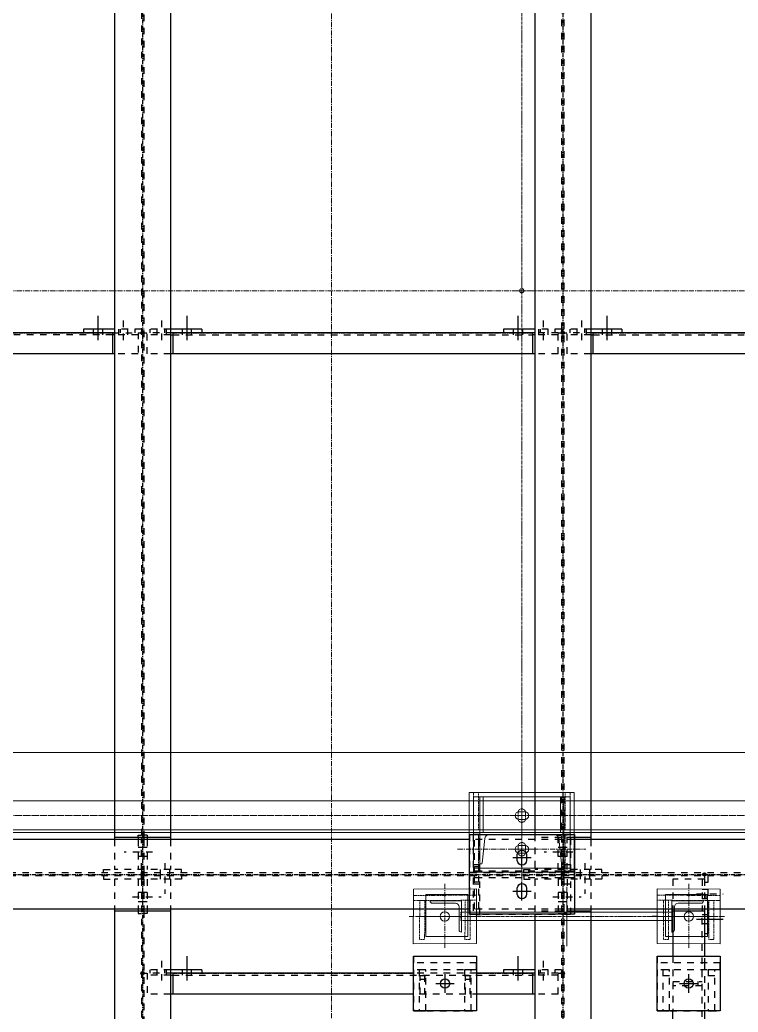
# Model space of a CAD drawing. Header units: inches. Extents: x 209270 to 234360, y -180214 to -150194.
# Drawn here: x 226220 to 227929, y -163282 to -160919 of the extents above; entities that cross this region are included whole.
import ezdxf

# ---------------------------------------------------------------- set-up
doc = ezdxf.new("R2010")
doc.units = ezdxf.units.IN
doc.header["$LTSCALE"] = 10
doc.header["$MEASUREMENT"] = 0
for name, pattern in [('CENTER', [2, 1.25, -0.25, 0.25, -0.25]), ('CENTER2', [1.125, 0.75, -0.125, 0.125, -0.125]), ('DXK_LINE_DOT2', [3.9198, 1.9599, -1.9599]), ('HIDDEN', [0.375, 0.25, -0.125])]:
    doc.linetypes.add(name, pattern=pattern)
doc.layers.get('0').update_dxf_attribs({"color": 1})
for name, color, linetype in [('_BLUE_0', 5, 'Continuous'), ('_BLUE_1', 5, 'Continuous'), ('_BLUE_2', 5, 'Continuous'), ('_BLUE_4', 5, 'Continuous')]:
    doc.layers.add(name, color=color, linetype=linetype)
for name, color, linetype, lineweight in [('Belt', 1, 'Continuous', 9), ('CEN', 1, 'CENTER', 9), ('CENETR LINE', 1, 'CENTER2', 9), ('CENTER', 1, 'CENTER', 9), ('DIM', 1, 'Continuous', 13), ('HIDDEN', 1, 'HIDDEN', 9), ('MAIN OBJECT', 1, 'Continuous', 18), ('OBJECT', 1, 'Continuous', 18), ('STR25', 1, 'Continuous', 5), ('STRUC-25HD', 1, 'HIDDEN', 5)]:
    doc.layers.add(name, color=color, linetype=linetype, lineweight=lineweight)

# ---------------------------------------------------------------- blocks, each defined once
blk = doc.blocks.new('A$Cb40ec30b')
at = {"layer": 'CEN'}
for p, q in [((0, 15.8), (0, 64.2)), ((-26.3, 40), (26.3, 40)), ((0, -59), (0, -21)), ((-25.5, -40), (26.5, -40))]:
    blk.add_line(p, q, dxfattribs=at)
at = {"layer": 'HIDDEN'}
for points in [[(-103, 6), (-115, 6), (-115, 95), (-103, 95)], [(103, 6), (115, 6), (115, 95), (103, 95)], [(125, 6), (125, -6), (-125, -6), (-125, 6)], [(-103, -6), (-115, -6), (-115, -95), (-103, -95)], [(103, -6), (115, -6), (115, -95), (103, -95)]]:
    blk.add_lwpolyline(points, close=True, dxfattribs=at)
at = {"layer": 'HIDDEN', "elevation": 149686677196.4}
for points in [[(9, 47), (9, 33, -1), (-9, 33), (-9, 47, -1)], [(9, -33), (9, -47, -1), (-9, -47), (-9, -33, -1)]]:
    blk.add_lwpolyline(points, format="xyb", close=True, dxfattribs=at)
at = {"layer": 'STR25', "ltscale": 0.2}
blk.add_lwpolyline([(-125, 95), (125, 95), (125, -95), (-125, -95)], close=True, dxfattribs=at)
blk = doc.blocks.new('A$Cfd238a5e')
at = {"layer": 'CEN'}
for p, q in [((0, 118.3), (0, -118.3)), ((-152.8, 0), (152.8, 0)), ((-152.8, -40), (152.8, -40))]:
    blk.add_line(p, q, dxfattribs=at)
at = {"layer": 'MAIN OBJECT', "ltscale": 0.2, "elevation": 149686677196.4}
for points in [[(7.3, 31), (-6.7, 31, -1), (-6.7, 49), (7.3, 49, -1)], [(7.3, -31), (-6.7, -31, 1), (-6.7, -49), (7.3, -49, 1)]]:
    blk.add_lwpolyline(points, format="xyb", close=True, dxfattribs=at)
at = {"layer": 'OBJECT'}
for points in [[(-115, -85), (115, -85), (115, 85), (-115, 85)], [(-100, 85), (-92, 85), (-92, 0), (-100, 0)], [(100, 85), (92, 85), (92, 0), (100, 0)]]:
    blk.add_lwpolyline(points, close=True, dxfattribs=at)
blk.add_lwpolyline([(-94.4, -72.9, -0.383864), (-96.8, -75), (-100, -75), (-100, 0), (100, 0), (100, -75), (96.8, -75, -0.383864), (94.4, -72.9), (88.3, -14.7, 0.383864), (78.4, -5.7), (-78.4, -5.7, 0.383864), (-88.3, -14.7)], format="xyb", close=True, dxfattribs=at)
at = {"layer": 'DIM'}
blk.add_blockref('A$Cb40ec30b', (0, 0), dxfattribs=at)
blk = doc.blocks.new('A$C2698bf6b')
at = {"layer": 'CENETR LINE'}
for p, q in [((0, -1290), (0, 1290)), ((-22.1, 0), (22.1, 0))]:
    blk.add_line(p, q, dxfattribs=at)
blk.add_circle((0, 0), 5, dxfattribs=at)
at = {"layer": 'DIM'}
blk.add_blockref('A$Cfd238a5e', (0, -1290), dxfattribs=at)
blk = doc.blocks.new('A$C1f4f58bd')
at = {"layer": 'CEN'}
blk.add_lwpolyline([(1100, 2200), (5000, 2200), (5000, -2700), (1100, -2700)], close=True, dxfattribs=at)
blk = doc.blocks.new('A$C34ae56dc')
at = {"layer": 'CEN'}
for p, q in [((0, 87.5), (0, -87.5)), ((77.7, 0.5), (-77.3, 0, 450449366.5))]:
    blk.add_line(p, q, dxfattribs=at)
at = {"layer": 'MAIN OBJECT', "ltscale": 0.2}
blk.add_circle((0, 0), 11, dxfattribs=at)
at = {"layer": 'STR25', "ltscale": 0.2}
blk.add_lwpolyline([(65.2, -74.5), (-64.8, -75), (-64.8, 75), (65.2, 75.5)], close=True, dxfattribs=at)
at = {"layer": 'STRUC-25HD'}
for points in [[(50.2, 75.5), (38.2, 75.5), (38.2, -74.5), (50.2, -74.5)], [(38.2, 48.5), (38.2, 60.5), (-54.8, 60), (-54.8, 48)], [(38.2, -47.5), (38.2, -59.5), (-54.8, -60), (-54.8, -48)]]:
    blk.add_lwpolyline(points, close=True, dxfattribs=at)
blk = doc.blocks.new('A$Cde9606d0')
at = {"color": 2, "ltscale": 0.8, "elevation": 101552602.3}
for points in [[(248, 10), (-247.9, 10)], [(-247.9, -10), (248, -10)]]:
    blk.add_lwpolyline(points, dxfattribs=at)
at = {"layer": 'CEN'}
for p, q in [((-215.4, 0, 0), (-360.4, 0, 0)), ((215.5, 0), (360.5, 0))]:
    blk.add_line(p, q, dxfattribs=at)
at = {"layer": 'CENTER', "linetype": 'CENTER2'}
for p, q in [((0, -70.7), (0, 70.7)), ((0, 70.7), (0, -70.7)), ((-268.9, 0, 815479761.5), (269, 0, 815479761.5))]:
    blk.add_line(p, q, dxfattribs=at)
at = {"layer": 'HIDDEN', "elevation": 715713552.4}
for points in [[(-251.9, 10), (-251.9, -10), (-247.9, -10)], [(-247.9, 10), (-251.9, 10)], [(-251.9, 10), (-251.9, -10), (-247.9, -10)], [(-247.9, 10), (-251.9, 10)], [(252, 10), (252, -10), (248, -10)], [(248, 10), (252, 10)]]:
    blk.add_lwpolyline(points, dxfattribs=at)
at = {"layer": 'MAIN OBJECT', "elevation": -815479761.5}
for points in [[(-235.3, -47.6), (-335.3, -47.6), (-335.3, 52.4), (-235.3, 52.4)], [(235.3, -47.6), (335.3, -47.6), (335.3, 52.4), (235.3, 52.4)]]:
    blk.add_lwpolyline(points, close=True, dxfattribs=at)
for points in [[(-325.4, 37.5), (-250.4, 37.5), (-250.4, -37.5), (-250.9, -37.5, -0.414214), (-256.4, -32), (-256.4, 23, 0.414214), (-264.9, 31.5), (-319.9, 31.5, -0.414214), (-325.4, 37)], [(325.5, 37.5), (250.5, 37.5), (250.5, -37.5), (251, -37.5, 0.414214), (256.5, -32), (256.5, 23, -0.414214), (265, 31.5), (320, 31.5, 0.414214), (325.5, 37)]]:
    blk.add_lwpolyline(points, format="xyb", close=True, dxfattribs=at)
at = {"xscale": -0.9999999999999999, "rotation": 270.1668647228638}
blk.add_blockref('A$C34ae56dc', (-290.4, 0, 0), dxfattribs=at)
at = {"rotation": 89.83313527708063}
blk.add_blockref('A$C34ae56dc', (290.5, 0), dxfattribs=at)
blk = doc.blocks.new('MECH_DRAWING')
at = {"layer": 'Belt'}
blk.add_line((232519.4, -162663.7, 0), (219599.9, -162663.7, 0), dxfattribs=at)
at = {"layer": 'CEN'}
for p, q in [((220011.9, -161563.7), (232509.3, -161563.7)), ((220972.4, -162813.7), (228896, -162813.7)), ((232519.7, -162813.7), (221148.1, -162813.7))]:
    blk.add_line(p, q, dxfattribs=at)
at = {"layer": 'HIDDEN'}
for p, q in [((220972.4, -162847.6, 8793052905.5), (228896, -162847.6, 8793052905.5)), ((232519.8, -162847.6, 7050750846.7), (221148.1, -162847.6, 7050750846.7))]:
    blk.add_line(p, q, dxfattribs=at)
at = {"layer": 'MAIN OBJECT'}
for p, q in [((220972.4, -162778.7), (228896, -162778.7)), ((232519.6, -162778.7), (221148.1, -162778.7)), ((220972.4, -162853.7), (228896, -162853.7)), ((232519.8, -162853.7), (221148.1, -162853.7))]:
    blk.add_line(p, q, dxfattribs=at)
at = {"layer": 'DIM'}
for name, p in [('A$C1f4f58bd', (221961.9, -161563.7, -450449365.8)), ('A$C2698bf6b', (227414.5, -161563.7, 17003419418.5)), ('A$Cde9606d0', (227521.5, -163053.7, 34123074207.9))]:
    blk.add_blockref(name, p, dxfattribs=at)
blk = doc.blocks.new('Part-116860372-115328 - 114867')
at = {"layer": '_BLUE_1', "linetype": 'DXK_LINE_DOT2'}
for p, q in [((21464.1, 15700), (21454.1, 15700)), ((21454.1, 15693.1), (21454.1, 15686.9)), ((21464.1, 15700), (21464.1, 15693.1)), ((21464.1, 15686.9), (21464.1, 15597.5)), ((21454.1, 15597.5), (21454.1, 15587.5)), ((21566.6, 15597.5), (21533.8, 15597.5)), ((21566.6, 15587.5), (21566.6, 15597.5))]:
    blk.add_line(p, q, dxfattribs=at)
at = {"layer": '_BLUE_2', "linetype": 'Continuous'}
blk.add_line((21464.1, 15693.1), (21464.1, 15686.9), dxfattribs=at)
blk = doc.blocks.new('Part-116860372-115040 - 114867')
at = {"layer": '_BLUE_4', "linetype": 'Continuous'}
for points in [[(22700.6, 17190.8, -1), (22700.6, 17200.8, -1)], [(23950.6, 17190.8, -1), (23950.6, 17200.8, -1)]]:
    blk.add_hatch(color=256, dxfattribs=at).paths.add_polyline_path(points)
at = {"layer": '_BLUE_1', "linetype": 'DXK_LINE_DOT2'}
for p, q in [((22714.1, 17133.3), (22714.1, 17195.8)), ((22790.1, 17195.8), (22714.1, 17195.8)), ((23932.2, 17195.8), (23825.6, 17195.8)), ((23932.2, 17133.3), (23932.2, 17195.8)), ((22783.8, 17189.6), (22714.1, 17189.6)), ((22790.1, 17189.6), (23825.6, 17189.6)), ((23932.2, 17189.6), (23831.8, 17189.6)), ((22783.8, 17133.3), (22714.1, 17133.3)), ((23932.2, 17133.3), (23831.8, 17133.3))]:
    blk.add_line(p, q, dxfattribs=at)
at = {"layer": '_BLUE_2', "linetype": 'Continuous'}
for p, q in [((23825.6, 17195.8), (22790.1, 17195.8)), ((22790.1, 17195.8), (22790.1, 17133.3)), ((23825.6, 17195.8), (23825.6, 17133.3)), ((22783.8, 17189.6), (22790.1, 17189.6)), ((23831.8, 17189.6), (23825.6, 17189.6)), ((23831.8, 17133.3), (22783.8, 17133.3))]:
    blk.add_line(p, q, dxfattribs=at)
at = {"layer": '_BLUE_4', "linetype": 'CENTER'}
for p, q in [((22700.6, 17195.8), (22714.1, 17195.8)), ((22790.1, 17195.8), (23825.6, 17195.8)), ((23932.2, 17195.8), (23950.6, 17195.8))]:
    blk.add_line(p, q, dxfattribs=at)
at = {"layer": '_BLUE_4', "linetype": 'Continuous'}
for centre in [(22700.6, 17195.8), (23950.6, 17195.8)]:
    blk.add_circle(centre, 5, dxfattribs=at)
blk = doc.blocks.new('Part-116860372-115332 - 114867')
at = {"layer": '_BLUE_1', "linetype": 'DXK_LINE_DOT2'}
for p, q in [((22714.1, 15700), (22704.1, 15700)), ((22714.1, 15597.5), (22714.1, 15700)), ((22704.1, 15597.5), (22704.1, 15587.5)), ((22816.6, 15597.5), (22783.8, 15597.5)), ((22816.6, 15587.5), (22816.6, 15597.5))]:
    blk.add_line(p, q, dxfattribs=at)
blk = doc.blocks.new('Part-116860372-114997 - 114867')
at = {"layer": '_BLUE_1', "linetype": 'DXK_LINE_DOT2'}
for p, q in [((22735.5, 15686.9), (22423, 15686.9)), ((23934.7, 15587.5), (20363.1, 15587.5)), ((23934.7, 15579.1), (20363.1, 15579.1)), ((22735.5, 15479.8), (22423, 15479.8))]:
    blk.add_line(p, q, dxfattribs=at)
at = {"layer": '_BLUE_2', "linetype": 'Continuous'}
for p, q in [((22423, 15686.9), (20860.5, 15686.9)), ((23794.3, 15686.9), (22735.5, 15686.9)), ((22423, 15479.8), (20860.5, 15479.8)), ((23794.3, 15479.8), (22735.5, 15479.8))]:
    blk.add_line(p, q, dxfattribs=at)
at = {"layer": '_BLUE_4', "linetype": 'CENTER'}
blk.add_line((20200.6, 15583.3), (23950.6, 15583.3), dxfattribs=at)
blk = doc.blocks.new('Part-116860372-114998 - 114867')
at = {"layer": '_BLUE_4', "linetype": 'Continuous'}
blk.add_hatch(color=256, dxfattribs=at).paths.add_polyline_path([(21450.6, 15578.3, -1), (21450.6, 15588.3, -1)])
at = {"layer": '_BLUE_1', "linetype": 'DXK_LINE_DOT2'}
for p, q in [((21367.3, 15569.1), (21367.3, 15479.8)), ((21533.8, 15569.1), (21367.3, 15569.1)), ((21447, 15569.1), (21447, 13666)), ((21454.1, 15569.1), (21454.1, 15479.8)), ((21533.8, 15569.1), (21533.8, 15479.8)), ((21454.1, 15473.5), (21454.1, 12668.6))]:
    blk.add_line(p, q, dxfattribs=at)
at = {"layer": '_BLUE_2', "linetype": 'Continuous'}
for p, q in [((21367.3, 15479.8), (21367.3, 12662.3)), ((21447, 15479.8), (21447, 15473.5)), ((21454.1, 15479.8), (21454.1, 15473.5)), ((21533.8, 15479.8), (21533.8, 12662.3)), ((21533.8, 15473.5), (21367.3, 15473.5))]:
    blk.add_line(p, q, dxfattribs=at)
at = {"layer": '_BLUE_4', "linetype": 'CENTER'}
blk.add_line((21450.6, 15583.3), (21450.6, 12570.8), dxfattribs=at)
at = {"layer": '_BLUE_4', "linetype": 'Continuous'}
blk.add_circle((21450.6, 15583.3), 5, dxfattribs=at)
blk = doc.blocks.new('Part-116860372-114999 - 114867')
at = {"layer": '_BLUE_4', "linetype": 'Continuous'}
blk.add_hatch(color=256, dxfattribs=at).paths.add_polyline_path([(22700.6, 15578.3, -1), (22700.6, 15588.3, -1)])
at = {"layer": '_BLUE_1', "linetype": 'DXK_LINE_DOT2'}
for p, q in [((22617.3, 15569.1), (22617.3, 15464.6)), ((22783.8, 15569.1), (22617.3, 15569.1)), ((22697, 15569.1), (22697, 12668.6)), ((22704.1, 15569.1), (22704.1, 12668.6)), ((22783.8, 15569.1), (22783.8, 15479.8)), ((22735.6, 15473.5), (22617.3, 15473.5))]:
    blk.add_line(p, q, dxfattribs=at)
at = {"layer": '_BLUE_2', "linetype": 'Continuous'}
for p, q in [((22783.8, 15479.8), (22783.8, 12662.3)), ((22617.3, 15464.6), (22617.3, 12662.3)), ((22783.8, 15473.5), (22735.6, 15473.5))]:
    blk.add_line(p, q, dxfattribs=at)
at = {"layer": '_BLUE_4', "linetype": 'CENTER'}
blk.add_line((22700.6, 15583.3), (22700.6, 12570.8), dxfattribs=at)
at = {"layer": '_BLUE_4', "linetype": 'Continuous'}
blk.add_circle((22700.6, 15583.3), 5, dxfattribs=at)
blk = doc.blocks.new('Part-116860372-115002 - 114867')
at = {"layer": '_BLUE_4', "linetype": 'Continuous'}
blk.add_hatch(color=256, dxfattribs=at).paths.add_polyline_path([(22700.6, 15578.3, -1), (22700.6, 15588.3, -1)])
at = {"layer": '_BLUE_1', "linetype": 'DXK_LINE_DOT2'}
for p, q in [((22697, 18794.1), (22697, 15597.5)), ((22704.1, 18794.1), (22704.1, 15597.5)), ((22617.3, 15702.1), (22617.3, 15597.5)), ((22735.5, 15693.1), (22617.3, 15693.1)), ((22783.8, 15686.9), (22783.8, 15597.5)), ((22783.8, 15597.5), (22617.3, 15597.5))]:
    blk.add_line(p, q, dxfattribs=at)
at = {"layer": '_BLUE_2', "linetype": 'Continuous'}
for p, q in [((22783.8, 18704.8), (22783.8, 15686.9)), ((22617.3, 18689.6), (22617.3, 15702.1)), ((22783.8, 15693.1), (22735.5, 15693.1))]:
    blk.add_line(p, q, dxfattribs=at)
at = {"layer": '_BLUE_4', "linetype": 'CENTER'}
blk.add_line((22700.6, 18808.3), (22700.6, 15583.3), dxfattribs=at)
at = {"layer": '_BLUE_4', "linetype": 'Continuous'}
blk.add_circle((22700.6, 15583.3), 5, dxfattribs=at)
blk = doc.blocks.new('Bolt-116860372-115334 - 114867')
at = {"layer": '_BLUE_1', "linetype": 'DXK_LINE_DOT2'}
for p, q in [((21502.9, 15597.5), (21502.9, 15587.5)), ((21516.6, 15616.3), (21516.6, 15525.1)), ((21530.4, 15597.5), (21530.4, 15587.5)), ((21502.9, 15587.5), (21502.9, 15579.1)), ((21502.9, 15579.1), (21502.9, 15569.1)), ((21530.4, 15587.5), (21530.4, 15579.1)), ((21530.4, 15579.1), (21530.4, 15569.1))]:
    blk.add_line(p, q, dxfattribs=at)
blk = doc.blocks.new('Part-116860372-115003 - 114867')
at = {"layer": '_BLUE_4', "linetype": 'Continuous'}
blk.add_hatch(color=256, dxfattribs=at).paths.add_polyline_path([(21450.6, 15578.3, -1), (21450.6, 15588.3, -1)])
at = {"layer": '_BLUE_1', "linetype": 'DXK_LINE_DOT2'}
for p, q in [((21447, 18698.5), (21447, 15693.1)), ((21454.1, 18691.6), (21454.1, 15693.1)), ((21367.3, 15686.9), (21367.3, 15597.5)), ((21447, 15597.5), (21447, 15686.9)), ((21454.1, 15686.9), (21454.1, 15597.5)), ((21533.8, 15686.9), (21533.8, 15597.5)), ((21533.8, 15597.5), (21367.3, 15597.5))]:
    blk.add_line(p, q, dxfattribs=at)
at = {"layer": '_BLUE_2', "linetype": 'Continuous'}
for p, q in [((21367.3, 18704.8), (21367.3, 15686.9)), ((21533.8, 18704.8), (21533.8, 15686.9)), ((21533.8, 15693.1), (21367.3, 15693.1)), ((21447, 15693.1), (21447, 15686.9)), ((21454.1, 15693.1), (21454.1, 15686.9))]:
    blk.add_line(p, q, dxfattribs=at)
at = {"layer": '_BLUE_4', "linetype": 'CENTER'}
blk.add_line((21450.6, 18808.3), (21450.6, 15583.3), dxfattribs=at)
at = {"layer": '_BLUE_4', "linetype": 'Continuous'}
blk.add_circle((21450.6, 15583.3), 5, dxfattribs=at)
blk = doc.blocks.new('Part-116860372-115038 - 114867')
at = {"layer": '_BLUE_4', "linetype": 'Continuous'}
for points in [[(20200.6, 17190.8, -1), (20200.6, 17200.8, -1)], [(21450.6, 17190.8, -1), (21450.6, 17200.8, -1)]]:
    blk.add_hatch(color=256, dxfattribs=at).paths.add_polyline_path(points)
at = {"layer": '_BLUE_1', "linetype": 'DXK_LINE_DOT2'}
for p, q in [((20216.8, 17195.8), (20216.8, 17133.3)), ((20363.1, 17195.8), (20216.8, 17195.8)), ((21361.1, 17195.8), (21437, 17195.8)), ((21437, 17195.8), (21437, 17133.3)), ((20356.8, 17189.6), (20216.8, 17189.6)), ((21361.1, 17189.6), (20363.1, 17189.6)), ((21437, 17189.6), (21367.3, 17189.6)), ((20356.8, 17133.3), (20216.8, 17133.3)), ((21437, 17133.3), (21367.3, 17133.3))]:
    blk.add_line(p, q, dxfattribs=at)
at = {"layer": '_BLUE_2', "linetype": 'Continuous'}
for p, q in [((21361.1, 17195.8), (20363.1, 17195.8)), ((20363.1, 17133.3), (20363.1, 17195.8)), ((21361.1, 17195.8), (21361.1, 17133.3)), ((20363.1, 17189.6), (20356.8, 17189.6)), ((21367.3, 17189.6), (21361.1, 17189.6)), ((21367.3, 17133.3), (20356.8, 17133.3))]:
    blk.add_line(p, q, dxfattribs=at)
at = {"layer": '_BLUE_4', "linetype": 'CENTER'}
for p, q in [((20200.6, 17195.8), (20216.8, 17195.8)), ((20363.1, 17195.8), (21361.1, 17195.8)), ((21437, 17195.8), (21450.6, 17195.8))]:
    blk.add_line(p, q, dxfattribs=at)
at = {"layer": '_BLUE_4', "linetype": 'Continuous'}
for centre in [(20200.6, 17195.8), (21450.6, 17195.8)]:
    blk.add_circle(centre, 5, dxfattribs=at)
blk = doc.blocks.new('Part-116860372-115039 - 114867')
at = {"layer": '_BLUE_4', "linetype": 'Continuous'}
for points in [[(21450.6, 17190.8, -1), (21450.6, 17200.8, -1)], [(22700.6, 17190.8, -1), (22700.6, 17200.8, -1)]]:
    blk.add_hatch(color=256, dxfattribs=at).paths.add_polyline_path(points)
at = {"layer": '_BLUE_1', "linetype": 'DXK_LINE_DOT2'}
for p, q in [((21464.1, 17133.3), (21464.1, 17195.8)), ((21540.1, 17195.8), (21464.1, 17195.8)), ((22687, 17195.8), (22611.1, 17195.8)), ((22687, 17133.3), (22687, 17195.8)), ((21533.8, 17189.6), (21464.1, 17189.6)), ((21540.1, 17189.6), (22611.1, 17189.6)), ((22687, 17189.6), (22617.3, 17189.6)), ((21533.8, 17133.3), (21464.1, 17133.3)), ((22687, 17133.3), (22617.3, 17133.3))]:
    blk.add_line(p, q, dxfattribs=at)
at = {"layer": '_BLUE_2', "linetype": 'Continuous'}
for p, q in [((22611.1, 17195.8), (21540.1, 17195.8)), ((21540.1, 17195.8), (21540.1, 17133.3)), ((22611.1, 17195.8), (22611.1, 17133.3)), ((21533.8, 17189.6), (21540.1, 17189.6)), ((22617.3, 17189.6), (22611.1, 17189.6)), ((22617.3, 17133.3), (21533.8, 17133.3))]:
    blk.add_line(p, q, dxfattribs=at)
at = {"layer": '_BLUE_4', "linetype": 'CENTER'}
for p, q in [((21450.6, 17195.8), (21464.1, 17195.8)), ((21540.1, 17195.8), (22611.1, 17195.8)), ((22687, 17195.8), (22700.6, 17195.8))]:
    blk.add_line(p, q, dxfattribs=at)
at = {"layer": '_BLUE_4', "linetype": 'Continuous'}
for centre in [(21450.6, 17195.8), (22700.6, 17195.8)]:
    blk.add_circle(centre, 5, dxfattribs=at)
blk = doc.blocks.new('Part-116860372-115814 - 114867')
at = {"layer": '_BLUE_1', "linetype": 'DXK_LINE_DOT2'}
for p, q in [((22697, 17205.8), (22617.3, 17205.8)), ((22634.5, 17195.8), (22634.5, 17205.8)), ((22678.3, 17195.8), (22678.3, 17205.8)), ((22697, 17205.8), (22697, 17195.8))]:
    blk.add_line(p, q, dxfattribs=at)
at = {"layer": '_BLUE_2', "linetype": 'Continuous'}
for p, q in [((22617.3, 17205.8), (22524.5, 17205.8)), ((22524.5, 17205.8), (22524.5, 17195.8)), ((22617.3, 17195.8), (22611.1, 17195.8))]:
    blk.add_line(p, q, dxfattribs=at)
blk = doc.blocks.new('Part-116860372-115812 - 114867')
at = {"layer": '_BLUE_1', "linetype": 'DXK_LINE_DOT2'}
for p, q in [((22783.8, 17205.8), (22704.1, 17205.8)), ((22722.9, 17195.8), (22722.9, 17205.8)), ((22766.6, 17195.8), (22766.6, 17205.8))]:
    blk.add_line(p, q, dxfattribs=at)
at = {"layer": '_BLUE_2', "linetype": 'Continuous'}
for p, q in [((22876.6, 17205.8), (22783.8, 17205.8)), ((22790.1, 17195.8), (22783.8, 17195.8)), ((22876.6, 17205.8), (22876.6, 17195.8))]:
    blk.add_line(p, q, dxfattribs=at)
blk = doc.blocks.new('Bolt-116860372-115305 - 114867')
at = {"layer": '_BLUE_1', "linetype": 'DXK_LINE_DOT2'}
for p, q in [((21420.8, 15516.6), (21505.8, 15516.6)), ((21437, 15530.4), (21447, 15530.4)), ((21447, 15530.4), (21454.1, 15530.4)), ((21454.1, 15530.4), (21464.1, 15530.4)), ((21437, 15502.9), (21447, 15502.9)), ((21447, 15502.9), (21454.1, 15502.9)), ((21454.1, 15502.9), (21464.1, 15502.9))]:
    blk.add_line(p, q, dxfattribs=at)
blk = doc.blocks.new('Part-116860372-115822 - 114867')
at = {"layer": '_BLUE_1', "linetype": 'DXK_LINE_DOT2'}
for p, q in [((21533.8, 15299.6), (21454.1, 15299.6)), ((21472.9, 15289.6), (21472.9, 15299.6)), ((21516.6, 15289.6), (21516.6, 15299.6))]:
    blk.add_line(p, q, dxfattribs=at)
at = {"layer": '_BLUE_2', "linetype": 'Continuous'}
for p, q in [((21626.6, 15299.6), (21533.8, 15299.6)), ((21540.1, 15289.6), (21533.8, 15289.6)), ((21626.6, 15299.6), (21626.6, 15289.6))]:
    blk.add_line(p, q, dxfattribs=at)
blk = doc.blocks.new('Part-116860372-115101 - 114867')
at = {"layer": '_BLUE_4', "linetype": 'Continuous'}
for points in [[(23122.4, 15578.3, -1), (23122.4, 15588.3, -1)], [(23122.4, 13815.8, -1), (23122.4, 13825.8, -1)]]:
    blk.add_hatch(color=256, dxfattribs=at).paths.add_polyline_path(points)
at = {"layer": '_BLUE_1', "linetype": 'DXK_LINE_DOT2'}
for p, q in [((23122.4, 15569.1), (23028.7, 15569.1)), ((23028.7, 15569.1), (23028.7, 15473.5)), ((23115.3, 15569.1), (23115.3, 15479.8)), ((23122.4, 15569.1), (23122.4, 15319.6)), ((23115.3, 13827.1), (23115.3, 15473.5)), ((23028.7, 15339.6), (23028.7, 15177.1)), ((23122.4, 15319.6), (23122.4, 15177.1))]:
    blk.add_line(p, q, dxfattribs=at)
at = {"layer": '_BLUE_2', "linetype": 'Continuous'}
for p, q in [((23028.7, 15479.8), (23028.7, 15339.6)), ((23115.3, 15479.8), (23115.3, 15473.5)), ((23122.4, 15473.5), (23028.7, 15473.5)), ((23122.4, 15473.5), (23122.4, 15339.6)), ((23028.7, 13827.1), (23028.7, 15177.1)), ((23122.4, 15177.1), (23122.4, 13827.1)), ((23122.4, 13827.1), (23028.7, 13827.1))]:
    blk.add_line(p, q, dxfattribs=at)
at = {"layer": '_BLUE_4', "linetype": 'CENTER'}
for p, q in [((23122.4, 15583.3), (23122.4, 15569.1)), ((23122.4, 15177.1), (23122.4, 13820.8))]:
    blk.add_line(p, q, dxfattribs=at)
at = {"layer": '_BLUE_4', "linetype": 'Continuous'}
for centre in [(23122.4, 15583.3), (23122.4, 13820.8)]:
    blk.add_circle(centre, 5, dxfattribs=at)
blk = doc.blocks.new('Part-116860372-115102 - 114867')
at = {"layer": '_BLUE_4', "linetype": 'Continuous'}
for points in [[(21450.6, 15284.6, -1), (21450.6, 15294.6, -1)], [(22700.6, 15284.6, -1), (22700.6, 15294.6, -1)]]:
    blk.add_hatch(color=256, dxfattribs=at).paths.add_polyline_path(points)
at = {"layer": '_BLUE_1', "linetype": 'DXK_LINE_DOT2'}
for p, q in [((21464.1, 15289.6), (21464.1, 15227.1)), ((21540.1, 15289.6), (21464.1, 15289.6)), ((21533.8, 15283.4), (21464.1, 15283.4)), ((21540.1, 15283.4), (22611.1, 15283.4)), ((22444.3, 15289.6), (22256.8, 15289.6)), ((22687, 15289.6), (22611.1, 15289.6)), ((22687, 15283.4), (22617.3, 15283.4)), ((22687, 15227.1), (22687, 15289.6)), ((21533.8, 15227.1), (21464.1, 15227.1)), ((22293.1, 15227.1), (22256.8, 15227.1)), ((22687, 15227.1), (22293.1, 15227.1))]:
    blk.add_line(p, q, dxfattribs=at)
at = {"layer": '_BLUE_2', "linetype": 'Continuous'}
for p, q in [((21533.8, 15283.4), (21540.1, 15283.4)), ((22256.8, 15289.6), (21540.1, 15289.6)), ((21540.1, 15289.6), (21540.1, 15227.1)), ((22611.1, 15289.6), (22444.3, 15289.6)), ((22611.1, 15289.6), (22611.1, 15227.1)), ((22617.3, 15283.4), (22611.1, 15283.4)), ((22256.8, 15227.1), (21533.8, 15227.1)), ((22617.3, 15227.1), (22444.3, 15227.1))]:
    blk.add_line(p, q, dxfattribs=at)
at = {"layer": '_BLUE_4', "linetype": 'CENTER'}
for p, q in [((21450.6, 15289.6), (21464.1, 15289.6)), ((21540.1, 15289.6), (22256.8, 15289.6)), ((22444.3, 15289.6), (22611.1, 15289.6)), ((22687, 15289.6), (22700.6, 15289.6))]:
    blk.add_line(p, q, dxfattribs=at)
at = {"layer": '_BLUE_4', "linetype": 'Continuous'}
for centre in [(21450.6, 15289.6), (22700.6, 15289.6)]:
    blk.add_circle(centre, 5, dxfattribs=at)
blk = doc.blocks.new('Bolt-116860372-115313 - 114867')
at = {"layer": '_BLUE_1', "linetype": 'DXK_LINE_DOT2'}
for p, q in [((22670.8, 15516.6), (22755.8, 15516.6)), ((22687, 15530.4), (22697, 15530.4)), ((22697, 15530.4), (22704.1, 15530.4)), ((22704.1, 15530.4), (22714.1, 15530.4)), ((22687, 15502.9), (22697, 15502.9)), ((22697, 15502.9), (22704.1, 15502.9)), ((22704.1, 15502.9), (22714.1, 15502.9))]:
    blk.add_line(p, q, dxfattribs=at)
blk = doc.blocks.new('Part-116860372-115327 - 114867')
at = {"layer": '_BLUE_1', "linetype": 'DXK_LINE_DOT2'}
for p, q in [((21437, 15693.1), (21437, 15700)), ((21437, 15700), (21447, 15700)), ((21437, 15686.9), (21437, 15597.5)), ((21447, 15693.1), (21447, 15686.9)), ((21334.5, 15587.5), (21334.5, 15597.5)), ((21334.5, 15597.5), (21367.3, 15597.5)), ((21447, 15597.5), (21447, 15587.5))]:
    blk.add_line(p, q, dxfattribs=at)
at = {"layer": '_BLUE_2', "linetype": 'Continuous'}
blk.add_line((21437, 15693.1), (21437, 15686.9), dxfattribs=at)
blk = doc.blocks.new('Part-116860372-150361 - 114867')
at = {"layer": '_BLUE_1', "linetype": 'DXK_LINE_DOT2'}
for p, q in [((23028.7, 15264.6), (23115.3, 15264.6)), ((23115.3, 15252.1), (23028.7, 15252.1)), ((23102.9, 15264.6), (23102.9, 15252.1))]:
    blk.add_line(p, q, dxfattribs=at)
blk = doc.blocks.new('Part-116860372-116647 - 114867')
at = {"layer": '_BLUE_1', "linetype": 'DXK_LINE_DOT2'}
for p, q in [((22735.5, 15593.4), (22423, 15593.3)), ((22423, 15573.3), (22423, 15593.3)), ((22735.5, 15573.4), (22423, 15573.3)), ((22735.5, 15573.4), (22735.5, 15593.4))]:
    blk.add_line(p, q, dxfattribs=at)
blk = doc.blocks.new('Part-116860372-116649 - 114867')
at = {"layer": '_BLUE_1', "linetype": 'DXK_LINE_DOT2'}
for p, q in [((22434.3, 15702.1), (22434.3, 15593.3)), ((22454.3, 15702.1), (22434.3, 15702.1)), ((22454.3, 15593.3), (22454.3, 15702.1)), ((22454.3, 15612.1), (22434.3, 15612.1)), ((22434.3, 15593.3), (22454.3, 15593.3))]:
    blk.add_line(p, q, dxfattribs=at)
blk = doc.blocks.new('Part-116860372-116727 - 114867')
at = {"layer": '_BLUE_1', "linetype": 'DXK_LINE_DOT2'}
for p, q in [((22256.8, 15299.6), (22256.8, 15319.6)), ((22444.3, 15319.6), (22256.8, 15319.6)), ((22444.3, 15299.6), (22444.3, 15319.6)), ((22444.3, 15299.6), (22256.8, 15299.6))]:
    blk.add_line(p, q, dxfattribs=at)
blk = doc.blocks.new('Part-116860372-116735 - 114867')
at = {"layer": '_BLUE_1', "linetype": 'DXK_LINE_DOT2'}
for p, q in [((22981.8, 15339.6), (22981.8, 15319.6)), ((22981.8, 15339.6), (23169.3, 15339.6)), ((23169.3, 15339.6), (23169.3, 15319.6)), ((22981.8, 15299.6), (22981.8, 15177.1)), ((23169.3, 15299.6), (23169.3, 15177.1)), ((22981.8, 15177.1), (23169.3, 15177.1))]:
    blk.add_line(p, q, dxfattribs=at)
blk = doc.blocks.new('Part-116860372-116729 - 114867')
at = {"layer": '_BLUE_1', "linetype": 'DXK_LINE_DOT2'}
for p, q in [((22256.8, 15339.6), (22256.8, 15319.6)), ((22256.8, 15339.6), (22444.3, 15339.6)), ((22444.3, 15339.6), (22444.3, 15319.6)), ((22256.8, 15299.6), (22256.8, 15177.1)), ((22444.3, 15299.6), (22444.3, 15177.1)), ((22256.8, 15177.1), (22444.3, 15177.1))]:
    blk.add_line(p, q, dxfattribs=at)
blk = doc.blocks.new('Part-116860372-115303 - 114867')
at = {"layer": '_BLUE_1', "linetype": 'DXK_LINE_DOT2'}
for p, q in [((21454.1, 15569.1), (21454.1, 15579.1)), ((21464.1, 15569.1), (21464.1, 15479.8)), ((21566.6, 15569.1), (21533.8, 15569.1)), ((21566.6, 15579.1), (21566.6, 15569.1)), ((21454.1, 15473.5), (21454.1, 15479.8)), ((21464.1, 15466.6), (21454.1, 15466.6)), ((21464.1, 15473.5), (21464.1, 15466.6))]:
    blk.add_line(p, q, dxfattribs=at)
at = {"layer": '_BLUE_2', "linetype": 'Continuous'}
blk.add_line((21464.1, 15479.8), (21464.1, 15473.5), dxfattribs=at)
blk = doc.blocks.new('Part-116860372-115304 - 114867')
at = {"layer": '_BLUE_1', "linetype": 'DXK_LINE_DOT2'}
for p, q in [((21334.5, 15579.1), (21334.5, 15569.1)), ((21334.5, 15569.1), (21367.3, 15569.1)), ((21437, 15569.1), (21437, 15479.8)), ((21447, 15569.1), (21447, 15579.1)), ((21437, 15473.5), (21437, 15466.6)), ((21437, 15466.6), (21447, 15466.6))]:
    blk.add_line(p, q, dxfattribs=at)
at = {"layer": '_BLUE_2', "linetype": 'Continuous'}
blk.add_line((21437, 15479.8), (21437, 15473.5), dxfattribs=at)
blk = doc.blocks.new('Part-116860372-115311 - 114867')
at = {"layer": '_BLUE_1', "linetype": 'DXK_LINE_DOT2'}
for p, q in [((22704.1, 15569.1), (22704.1, 15579.1)), ((22714.1, 15569.1), (22714.1, 15466.6)), ((22816.6, 15569.1), (22783.8, 15569.1)), ((22816.6, 15579.1), (22816.6, 15569.1)), ((22714.1, 15466.6), (22704.1, 15466.6))]:
    blk.add_line(p, q, dxfattribs=at)
blk = doc.blocks.new('Part-116860372-115312 - 114867')
at = {"layer": '_BLUE_1', "linetype": 'DXK_LINE_DOT2'}
for p, q in [((22584.5, 15579.1), (22584.5, 15569.1)), ((22584.5, 15569.1), (22617.3, 15569.1)), ((22687, 15569.1), (22687, 15466.6)), ((22697, 15569.1), (22697, 15579.1)), ((22687, 15466.6), (22697, 15466.6))]:
    blk.add_line(p, q, dxfattribs=at)
blk = doc.blocks.new('Bolt-116860372-115329 - 114867')
at = {"layer": '_BLUE_1', "linetype": 'DXK_LINE_DOT2'}
for p, q in [((21447, 15663.8), (21437, 15663.8)), ((21454.1, 15663.8), (21447, 15663.8)), ((21464.1, 15663.8), (21454.1, 15663.8)), ((21480.4, 15650), (21395.4, 15650)), ((21447, 15636.3), (21437, 15636.3)), ((21454.1, 15636.3), (21447, 15636.3)), ((21464.1, 15636.3), (21454.1, 15636.3))]:
    blk.add_line(p, q, dxfattribs=at)
blk = doc.blocks.new('Part-116860372-115331 - 114867')
at = {"layer": '_BLUE_1', "linetype": 'DXK_LINE_DOT2'}
for p, q in [((22687, 15597.5), (22687, 15700)), ((22687, 15700), (22697, 15700)), ((22584.5, 15587.5), (22584.5, 15597.5)), ((22584.5, 15597.5), (22617.3, 15597.5)), ((22697, 15597.5), (22697, 15587.5))]:
    blk.add_line(p, q, dxfattribs=at)
blk = doc.blocks.new('Bolt-116860372-115333 - 114867')
at = {"layer": '_BLUE_1', "linetype": 'DXK_LINE_DOT2'}
for p, q in [((22697, 15663.8), (22687, 15663.8)), ((22704.1, 15663.8), (22697, 15663.8)), ((22714.1, 15663.8), (22704.1, 15663.8)), ((22730.4, 15650), (22645.4, 15650)), ((22697, 15636.3), (22687, 15636.3)), ((22704.1, 15636.3), (22697, 15636.3)), ((22714.1, 15636.3), (22704.1, 15636.3))]:
    blk.add_line(p, q, dxfattribs=at)
blk = doc.blocks.new('Bolt-116860372-115335 - 114867')
at = {"layer": '_BLUE_1', "linetype": 'DXK_LINE_DOT2'}
for p, q in [((22752.9, 15597.5), (22752.9, 15587.5)), ((22766.6, 15616.3), (22766.6, 15525.1)), ((22780.4, 15597.5), (22780.4, 15587.5)), ((22752.9, 15587.5), (22752.9, 15579.1)), ((22752.9, 15579.1), (22752.9, 15569.1)), ((22780.4, 15587.5), (22780.4, 15579.1)), ((22780.4, 15579.1), (22780.4, 15569.1))]:
    blk.add_line(p, q, dxfattribs=at)
blk = doc.blocks.new('Bolt-116860372-116654 - 114867')
at = {"layer": '_BLUE_2', "linetype": 'Continuous'}
for p, q in [((22569.6, 15651.8), (22574, 15654.8)), ((22574, 15654.8), (22579.3, 15655.9)), ((22579.3, 15605.9), (22579.3, 15660.9)), ((22579.3, 15655.9), (22579.3, 15655.9)), ((22579.3, 15655.9), (22584.5, 15654.8)), ((22584.5, 15654.8), (22589, 15651.8)), ((22551.8, 15633.4), (22606.8, 15633.4)), ((22565.5, 15642.1), (22566.6, 15647.4)), ((22565.5, 15624.6), (22565.5, 15642.1)), ((22566.6, 15647.4), (22569.6, 15651.8)), ((22589, 15651.8), (22592, 15647.4)), ((22592, 15647.4), (22593, 15642.1)), ((22593, 15642.1), (22593, 15624.6)), ((22566.6, 15619.4), (22565.5, 15624.6)), ((22569.6, 15614.9), (22566.6, 15619.4)), ((22574, 15611.9), (22569.6, 15614.9)), ((22579.3, 15610.9), (22574, 15611.9)), ((22584.5, 15611.9), (22579.3, 15610.9)), ((22579.3, 15610.9), (22579.3, 15610.9)), ((22589, 15614.9), (22584.5, 15611.9)), ((22592, 15619.4), (22589, 15614.9)), ((22593, 15624.6), (22592, 15619.4)), ((22565.5, 15542.1), (22566.6, 15547.4)), ((22565.5, 15524.6), (22565.5, 15542.1)), ((22566.6, 15547.4), (22569.6, 15551.8)), ((22569.6, 15551.8), (22574, 15554.8)), ((22574, 15554.8), (22579.3, 15555.9)), ((22579.3, 15505.9), (22579.3, 15560.9)), ((22579.3, 15555.9), (22579.3, 15555.9)), ((22579.3, 15555.9), (22584.5, 15554.8)), ((22584.5, 15554.8), (22589, 15551.8)), ((22589, 15551.8), (22592, 15547.4)), ((22592, 15547.4), (22593, 15542.1)), ((22593, 15542.1), (22593, 15524.6)), ((22551.8, 15533.4), (22606.8, 15533.4)), ((22566.6, 15519.4), (22565.5, 15524.6)), ((22569.6, 15514.9), (22566.6, 15519.4)), ((22574, 15511.9), (22569.6, 15514.9)), ((22579.3, 15510.9), (22574, 15511.9)), ((22584.5, 15511.9), (22579.3, 15510.9)), ((22579.3, 15510.9), (22579.3, 15510.9)), ((22589, 15514.9), (22584.5, 15511.9)), ((22592, 15519.4), (22589, 15514.9)), ((22593, 15524.6), (22592, 15519.4))]:
    blk.add_line(p, q, dxfattribs=at)
blk = doc.blocks.new('Part-116860372-116652 - 114867')
at = {"layer": '_BLUE_1', "linetype": 'DXK_LINE_DOT2'}
for p, q in [((22704.3, 15702.1), (22704.3, 15593.4)), ((22724.3, 15702.1), (22704.3, 15702.1)), ((22724.3, 15593.4), (22724.3, 15702.1)), ((22724.3, 15612.1), (22704.3, 15612.1)), ((22704.3, 15593.4), (22724.3, 15593.4))]:
    blk.add_line(p, q, dxfattribs=at)
blk = doc.blocks.new('Bolt-116860372-115819 - 114867')
at = {"layer": '_BLUE_1', "linetype": 'DXK_LINE_DOT2'}
for p, q in [((21393.3, 17173.3), (21393.3, 17245.8)), ((21379.5, 17195.8), (21379.5, 17205.8)), ((21379.5, 17189.6), (21379.5, 17195.8)), ((21407, 17195.8), (21407, 17205.8)), ((21407, 17189.6), (21407, 17195.8))]:
    blk.add_line(p, q, dxfattribs=at)
at = {"layer": '_BLUE_2', "linetype": 'Continuous'}
for p, q in [((21318.3, 17173.3), (21318.3, 17245.8)), ((21304.5, 17195.8), (21304.5, 17205.8)), ((21304.5, 17189.6), (21304.5, 17195.8)), ((21332, 17195.8), (21332, 17205.8)), ((21332, 17189.6), (21332, 17195.8))]:
    blk.add_line(p, q, dxfattribs=at)
blk = doc.blocks.new('Part-116860372-115823 - 114867')
at = {"layer": '_BLUE_1', "linetype": 'DXK_LINE_DOT2'}
for p, q in [((22697, 15299.6), (22617.3, 15299.6)), ((22634.5, 15289.6), (22634.5, 15299.6)), ((22678.3, 15289.6), (22678.3, 15299.6)), ((22697, 15299.6), (22697, 15289.6))]:
    blk.add_line(p, q, dxfattribs=at)
at = {"layer": '_BLUE_2', "linetype": 'Continuous'}
for p, q in [((22617.3, 15299.6), (22524.5, 15299.6)), ((22524.5, 15299.6), (22524.5, 15289.6)), ((22617.3, 15289.6), (22611.1, 15289.6))]:
    blk.add_line(p, q, dxfattribs=at)
blk = doc.blocks.new('Part-116860372-115815 - 114867')
at = {"layer": '_BLUE_1', "linetype": 'DXK_LINE_DOT2'}
for p, q in [((21447, 17205.8), (21367.3, 17205.8)), ((21384.5, 17195.8), (21384.5, 17205.8)), ((21428.3, 17195.8), (21428.3, 17205.8)), ((21447, 17205.8), (21447, 17195.8))]:
    blk.add_line(p, q, dxfattribs=at)
at = {"layer": '_BLUE_2', "linetype": 'Continuous'}
for p, q in [((21367.3, 17205.8), (21274.5, 17205.8)), ((21274.5, 17205.8), (21274.5, 17195.8)), ((21367.3, 17195.8), (21361.1, 17195.8))]:
    blk.add_line(p, q, dxfattribs=at)
blk = doc.blocks.new('Part-116860372-116648 - 114867')
at = {"layer": '_BLUE_2', "linetype": 'Continuous'}
for p, q in [((22423, 15464.6), (22423, 15702.1)), ((22423, 15702.1), (22735.5, 15702.1)), ((22735.5, 15702.1), (22735.6, 15464.6)), ((22735.6, 15464.6), (22423, 15464.6))]:
    blk.add_line(p, q, dxfattribs=at)
blk = doc.blocks.new('Part-116860372-115813 - 114867')
at = {"layer": '_BLUE_1', "linetype": 'DXK_LINE_DOT2'}
for p, q in [((21533.8, 17205.8), (21454.1, 17205.8)), ((21472.9, 17195.8), (21472.9, 17205.8)), ((21516.6, 17195.8), (21516.6, 17205.8))]:
    blk.add_line(p, q, dxfattribs=at)
at = {"layer": '_BLUE_2', "linetype": 'Continuous'}
for p, q in [((21626.6, 17205.8), (21533.8, 17205.8)), ((21540.1, 17195.8), (21533.8, 17195.8)), ((21626.6, 17205.8), (21626.6, 17195.8))]:
    blk.add_line(p, q, dxfattribs=at)
blk = doc.blocks.new('Bolt-116860372-115816 - 114867')
at = {"layer": '_BLUE_1', "linetype": 'DXK_LINE_DOT2'}
for p, q in [((22757.9, 17173.3), (22757.9, 17245.8)), ((22744.1, 17195.8), (22744.1, 17205.8)), ((22744.1, 17189.6), (22744.1, 17195.8)), ((22771.6, 17195.8), (22771.6, 17205.8)), ((22771.6, 17189.6), (22771.6, 17195.8))]:
    blk.add_line(p, q, dxfattribs=at)
at = {"layer": '_BLUE_2', "linetype": 'Continuous'}
for p, q in [((22832.9, 17173.3), (22832.9, 17245.8)), ((22819.1, 17195.8), (22819.1, 17205.8)), ((22819.1, 17189.6), (22819.1, 17195.8)), ((22846.6, 17195.8), (22846.6, 17205.8)), ((22846.6, 17189.6), (22846.6, 17195.8))]:
    blk.add_line(p, q, dxfattribs=at)
blk = doc.blocks.new('Bolt-116860372-115817 - 114867')
at = {"layer": '_BLUE_1', "linetype": 'DXK_LINE_DOT2'}
for p, q in [((21507.9, 17173.3), (21507.9, 17245.8)), ((21494.1, 17195.8), (21494.1, 17205.8)), ((21494.1, 17189.6), (21494.1, 17195.8)), ((21521.6, 17195.8), (21521.6, 17205.8)), ((21521.6, 17189.6), (21521.6, 17195.8))]:
    blk.add_line(p, q, dxfattribs=at)
at = {"layer": '_BLUE_2', "linetype": 'Continuous'}
for p, q in [((21582.9, 17173.3), (21582.9, 17245.8)), ((21569.1, 17195.8), (21569.1, 17205.8)), ((21569.1, 17189.6), (21569.1, 17195.8)), ((21596.6, 17195.8), (21596.6, 17205.8)), ((21596.6, 17189.6), (21596.6, 17195.8))]:
    blk.add_line(p, q, dxfattribs=at)
blk = doc.blocks.new('Bolt-116860372-115818 - 114867')
at = {"layer": '_BLUE_1', "linetype": 'DXK_LINE_DOT2'}
for p, q in [((22643.3, 17173.3), (22643.3, 17245.8)), ((22629.5, 17195.8), (22629.5, 17205.8)), ((22629.5, 17189.6), (22629.5, 17195.8)), ((22657, 17195.8), (22657, 17205.8)), ((22657, 17189.6), (22657, 17195.8))]:
    blk.add_line(p, q, dxfattribs=at)
at = {"layer": '_BLUE_2', "linetype": 'Continuous'}
for p, q in [((22568.3, 17173.3), (22568.3, 17245.8)), ((22554.5, 17195.8), (22554.5, 17205.8)), ((22554.5, 17189.6), (22554.5, 17195.8)), ((22582, 17195.8), (22582, 17205.8)), ((22582, 17189.6), (22582, 17195.8))]:
    blk.add_line(p, q, dxfattribs=at)
blk = doc.blocks.new('Bolt-116860372-115824 - 114867')
at = {"layer": '_BLUE_1', "linetype": 'DXK_LINE_DOT2'}
for p, q in [((21507.9, 15267.1), (21507.9, 15339.6)), ((21494.1, 15289.6), (21494.1, 15299.6)), ((21494.1, 15283.4), (21494.1, 15289.6)), ((21521.6, 15289.6), (21521.6, 15299.6)), ((21521.6, 15283.4), (21521.6, 15289.6))]:
    blk.add_line(p, q, dxfattribs=at)
at = {"layer": '_BLUE_2', "linetype": 'Continuous'}
for p, q in [((21582.9, 15267.1), (21582.9, 15339.6)), ((21569.1, 15289.6), (21569.1, 15299.6)), ((21569.1, 15283.4), (21569.1, 15289.6)), ((21596.6, 15289.6), (21596.6, 15299.6)), ((21596.6, 15283.4), (21596.6, 15289.6))]:
    blk.add_line(p, q, dxfattribs=at)
blk = doc.blocks.new('Bolt-116860372-115825 - 114867')
at = {"layer": '_BLUE_1', "linetype": 'DXK_LINE_DOT2'}
for p, q in [((22643.3, 15267.1), (22643.3, 15339.6)), ((22629.5, 15289.6), (22629.5, 15299.6)), ((22629.5, 15283.4), (22629.5, 15289.6)), ((22657, 15289.6), (22657, 15299.6)), ((22657, 15283.4), (22657, 15289.6))]:
    blk.add_line(p, q, dxfattribs=at)
at = {"layer": '_BLUE_2', "linetype": 'Continuous'}
for p, q in [((22568.3, 15267.1), (22568.3, 15339.6)), ((22554.5, 15289.6), (22554.5, 15299.6)), ((22554.5, 15283.4), (22554.5, 15289.6)), ((22582, 15289.6), (22582, 15299.6)), ((22582, 15283.4), (22582, 15289.6))]:
    blk.add_line(p, q, dxfattribs=at)
blk = doc.blocks.new('Part-116860372-115837 - 114867')
at = {"layer": '_BLUE_1', "linetype": 'DXK_LINE_DOT2'}
for p, q in [((23132.4, 15579.1), (23132.4, 15479.8)), ((23122.4, 15560.4), (23132.4, 15560.4)), ((23122.4, 15516.6), (23132.4, 15516.6))]:
    blk.add_line(p, q, dxfattribs=at)
at = {"layer": '_BLUE_2', "linetype": 'Continuous'}
for p, q in [((23122.4, 15479.8), (23122.4, 15473.5)), ((23132.4, 15479.8), (23132.4, 15406.7)), ((23132.4, 15406.7), (23122.4, 15406.7))]:
    blk.add_line(p, q, dxfattribs=at)
blk = doc.blocks.new('Bolt-116860372-115838 - 114867')
at = {"layer": '_BLUE_1', "linetype": 'DXK_LINE_DOT2'}
for p, q in [((23115.3, 15539.2), (23122.4, 15539.2)), ((23122.4, 15539.2), (23132.4, 15539.2)), ((23099.1, 15525.4), (23177.8, 15525.4)), ((23115.3, 15511.7), (23122.4, 15511.7)), ((23122.4, 15511.7), (23132.4, 15511.7))]:
    blk.add_line(p, q, dxfattribs=at)
at = {"layer": '_BLUE_2', "linetype": 'Continuous'}
for p, q in [((23099.1, 15450.4), (23177.8, 15450.4)), ((23115.3, 15464.2), (23122.4, 15464.2)), ((23122.4, 15464.2), (23132.4, 15464.2)), ((23115.3, 15436.7), (23122.4, 15436.7)), ((23122.4, 15436.7), (23132.4, 15436.7))]:
    blk.add_line(p, q, dxfattribs=at)
blk = doc.blocks.new('Part-116860372-116692 - 114867')
at = {"layer": '_BLUE_1', "linetype": 'DXK_LINE_DOT2'}
for p, q in [((22438, 15587.5), (22438, 15686.9)), ((22450.5, 15686.9), (22450.5, 15587.5)), ((22450.5, 15606.3), (22438, 15606.3))]:
    blk.add_line(p, q, dxfattribs=at)
blk = doc.blocks.new('Part-116860372-116653 - 114867')
at = {"layer": '_BLUE_1', "linetype": 'DXK_LINE_DOT2'}
for p, q in [((22724.3, 15573.3), (22704.3, 15573.3)), ((22704.3, 15573.3), (22704.3, 15464.6)), ((22724.3, 15464.6), (22724.3, 15573.3)), ((22724.3, 15554.6), (22704.3, 15554.6)), ((22704.3, 15464.6), (22724.3, 15464.6))]:
    blk.add_line(p, q, dxfattribs=at)
blk = doc.blocks.new('Bolt-116860372-116738 - 114867')
at = {"layer": '_BLUE_2', "linetype": 'Continuous'}
for p, q in [((23075.6, 15230.9), (23075.6, 15285.9)), ((23048.1, 15258.4), (23103.1, 15258.4))]:
    blk.add_line(p, q, dxfattribs=at)
blk.add_circle((23075.6, 15258.4), 13.7, dxfattribs=at)
blk = doc.blocks.new('Part-116860372-116736 - 114867')
at = {"layer": '_BLUE_1', "linetype": 'DXK_LINE_DOT2'}
for p, q in [((23018.1, 15299.6), (22998.1, 15299.6)), ((22998.1, 15299.6), (22998.1, 15177.1)), ((23018.1, 15280.9), (22998.1, 15280.9)), ((23018.1, 15177.1), (23018.1, 15299.6)), ((22998.1, 15177.1), (23018.1, 15177.1))]:
    blk.add_line(p, q, dxfattribs=at)
blk = doc.blocks.new('Part-116860372-150359 - 114867')
at = {"layer": '_BLUE_1', "linetype": 'DXK_LINE_DOT2'}
for p, q in [((22411.8, 15227.1), (22411.8, 15283.4)), ((22424.3, 15270.9), (22411.8, 15270.9)), ((22424.3, 15283.4), (22424.3, 15227.1))]:
    blk.add_line(p, q, dxfattribs=at)
blk = doc.blocks.new('Part-116860372-116650 - 114867')
at = {"layer": '_BLUE_1', "linetype": 'DXK_LINE_DOT2'}
for p, q in [((22423, 15702.1), (22423, 15464.6)), ((22423, 15702.1), (22735.5, 15702.1)), ((22735.5, 15702.1), (22735.6, 15464.6)), ((22423, 15464.6), (22735.6, 15464.6))]:
    blk.add_line(p, q, dxfattribs=at)
blk = doc.blocks.new('Part-116860372-116651 - 114867')
at = {"layer": '_BLUE_1', "linetype": 'DXK_LINE_DOT2'}
for p, q in [((22454.3, 15573.3), (22434.3, 15573.3)), ((22434.3, 15573.3), (22434.3, 15464.6)), ((22454.3, 15464.6), (22454.3, 15573.3)), ((22454.3, 15554.6), (22434.3, 15554.6)), ((22434.3, 15464.6), (22454.3, 15464.6))]:
    blk.add_line(p, q, dxfattribs=at)
blk = doc.blocks.new('Part-116860372-116693 - 114867')
at = {"layer": '_BLUE_1', "linetype": 'DXK_LINE_DOT2'}
for p, q in [((22438, 15479.8), (22438, 15579.1)), ((22450.5, 15579.1), (22450.5, 15479.8)), ((22450.5, 15560.4), (22438, 15560.4))]:
    blk.add_line(p, q, dxfattribs=at)
blk = doc.blocks.new('Part-116860372-116728 - 114867')
at = {"layer": '_BLUE_2', "linetype": 'Continuous'}
for p, q in [((22256.8, 15177.1), (22256.8, 15339.6)), ((22256.8, 15339.6), (22444.3, 15339.6)), ((22444.3, 15339.6), (22444.3, 15177.1)), ((22444.3, 15177.1), (22256.8, 15177.1))]:
    blk.add_line(p, q, dxfattribs=at)
blk = doc.blocks.new('Part-116860372-116730 - 114867')
at = {"layer": '_BLUE_1', "linetype": 'DXK_LINE_DOT2'}
for p, q in [((22293.1, 15299.6), (22273.1, 15299.6)), ((22273.1, 15299.6), (22273.1, 15177.1)), ((22293.1, 15280.9), (22273.1, 15280.9)), ((22293.1, 15177.1), (22293.1, 15299.6)), ((22273.1, 15177.1), (22293.1, 15177.1))]:
    blk.add_line(p, q, dxfattribs=at)
blk = doc.blocks.new('Part-116860372-116731 - 114867')
at = {"layer": '_BLUE_1', "linetype": 'DXK_LINE_DOT2'}
for p, q in [((22428.1, 15299.6), (22408.1, 15299.6)), ((22408.1, 15299.6), (22408.1, 15177.1)), ((22428.1, 15280.9), (22408.1, 15280.9)), ((22428.1, 15177.1), (22428.1, 15299.6)), ((22408.1, 15177.1), (22428.1, 15177.1))]:
    blk.add_line(p, q, dxfattribs=at)
blk = doc.blocks.new('Bolt-116860372-116732 - 114867')
at = {"layer": '_BLUE_2', "linetype": 'Continuous'}
for p, q in [((22350.6, 15230.9), (22350.6, 15285.9)), ((22323.1, 15258.4), (22378.1, 15258.4))]:
    blk.add_line(p, q, dxfattribs=at)
blk.add_circle((22350.6, 15258.4), 13.7, dxfattribs=at)
blk = doc.blocks.new('Part-116860372-116733 - 114867')
at = {"layer": '_BLUE_1', "linetype": 'DXK_LINE_DOT2'}
for p, q in [((22981.8, 15299.6), (22981.8, 15319.6)), ((23169.3, 15319.6), (22981.8, 15319.6)), ((23169.3, 15299.6), (23169.3, 15319.6)), ((23169.3, 15299.6), (22981.8, 15299.6))]:
    blk.add_line(p, q, dxfattribs=at)
blk = doc.blocks.new('Part-116860372-116734 - 114867')
at = {"layer": '_BLUE_2', "linetype": 'Continuous'}
for p, q in [((22981.8, 15177.1), (22981.8, 15339.6)), ((22981.8, 15339.6), (23169.3, 15339.6)), ((23169.3, 15339.6), (23169.3, 15177.1)), ((23169.3, 15177.1), (22981.8, 15177.1))]:
    blk.add_line(p, q, dxfattribs=at)
blk = doc.blocks.new('Part-116860372-116737 - 114867')
at = {"layer": '_BLUE_1', "linetype": 'DXK_LINE_DOT2'}
for p, q in [((23153.1, 15299.6), (23133.1, 15299.6)), ((23133.1, 15299.6), (23133.1, 15177.1)), ((23153.1, 15280.9), (23133.1, 15280.9)), ((23153.1, 15177.1), (23153.1, 15299.6)), ((23133.1, 15177.1), (23153.1, 15177.1))]:
    blk.add_line(p, q, dxfattribs=at)
blk = doc.blocks.new('Part-116860372-150357 - 114867')
at = {"layer": '_BLUE_1', "linetype": 'DXK_LINE_DOT2'}
for p, q in [((22276.8, 15227.1), (22276.8, 15283.4)), ((22289.3, 15270.9), (22276.8, 15270.9)), ((22289.3, 15283.4), (22289.3, 15227.1))]:
    blk.add_line(p, q, dxfattribs=at)
blk = doc.blocks.new('STR_DRAWING')
at = {"layer": '_BLUE_0', "xscale": 0.8, "yscale": 0.8, "zscale": 0.8}
for name in ['Part-116860372-115003 - 114867', 'Part-116860372-115002 - 114867', 'Bolt-116860372-115819 - 114867', 'Bolt-116860372-115817 - 114867', 'Bolt-116860372-115818 - 114867', 'Bolt-116860372-115816 - 114867', 'Part-116860372-115038 - 114867', 'Part-116860372-115815 - 114867', 'Part-116860372-115039 - 114867', 'Part-116860372-115813 - 114867', 'Part-116860372-115814 - 114867', 'Part-116860372-115040 - 114867', 'Part-116860372-115812 - 114867', 'Part-116860372-116648 - 114867', 'Part-116860372-116650 - 114867', 'Part-116860372-116649 - 114867', 'Part-116860372-116652 - 114867', 'Part-116860372-114997 - 114867', 'Part-116860372-115327 - 114867', 'Part-116860372-115328 - 114867', 'Part-116860372-116692 - 114867', 'Part-116860372-115331 - 114867', 'Part-116860372-115332 - 114867', 'Bolt-116860372-115329 - 114867', 'Bolt-116860372-116654 - 114867', 'Bolt-116860372-115333 - 114867', 'Bolt-116860372-115334 - 114867', 'Bolt-116860372-115335 - 114867', 'Part-116860372-114998 - 114867', 'Part-116860372-116647 - 114867', 'Part-116860372-114999 - 114867', 'Part-116860372-115101 - 114867', 'Part-116860372-115304 - 114867', 'Part-116860372-115303 - 114867', 'Part-116860372-116651 - 114867', 'Part-116860372-116693 - 114867', 'Part-116860372-115312 - 114867', 'Part-116860372-115311 - 114867', 'Part-116860372-116653 - 114867', 'Part-116860372-115837 - 114867', 'Bolt-116860372-115305 - 114867', 'Bolt-116860372-115313 - 114867', 'Bolt-116860372-115838 - 114867', 'Bolt-116860372-115824 - 114867', 'Part-116860372-116729 - 114867', 'Part-116860372-116728 - 114867', 'Part-116860372-116727 - 114867', 'Bolt-116860372-115825 - 114867', 'Part-116860372-116735 - 114867', 'Part-116860372-116734 - 114867', 'Part-116860372-116733 - 114867', 'Part-116860372-115102 - 114867', 'Part-116860372-115822 - 114867', 'Part-116860372-116730 - 114867', 'Part-116860372-116731 - 114867', 'Part-116860372-115823 - 114867', 'Part-116860372-116736 - 114867', 'Part-116860372-116737 - 114867', 'Part-116860372-150357 - 114867', 'Bolt-116860372-116732 - 114867', 'Part-116860372-150359 - 114867', 'Part-116860372-150361 - 114867', 'Bolt-116860372-116738 - 114867']:
    blk.add_blockref(name, (971.5, 4264.2), dxfattribs=at)

msp = doc.modelspace()

# ---------------------------------------------------------------- block references
msp.add_blockref('MECH_DRAWING', (0, 0))
at = {"xscale": 0.9999999999078191, "yscale": 1.0000000000951985}
msp.add_blockref('STR_DRAWING', (208379.9, -179684.5), dxfattribs=at)

doc.saveas('drawing.dxf')
